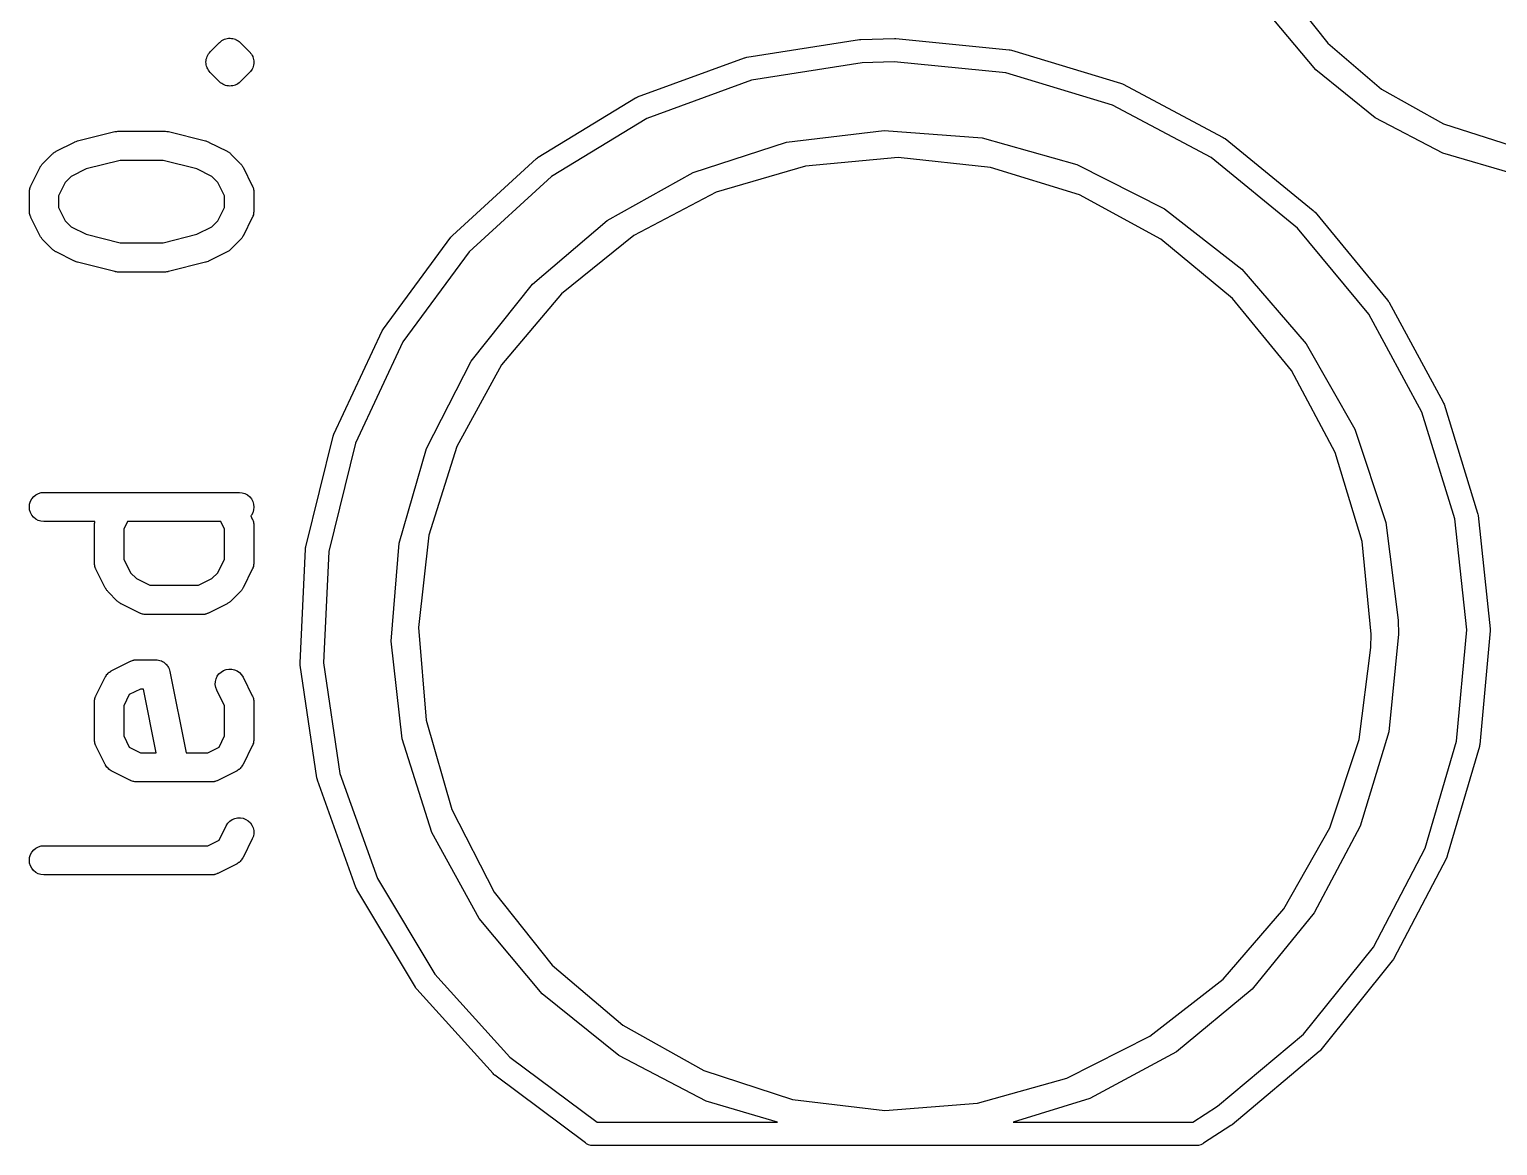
# Model space of a CAD drawing. Extents: x 83.3 to 120.1, y -110.8 to -65.4.
# Drawn here: x 96.91 to 104.43, y -86.44 to -80.72 of the extents above; entities that cross this region are included whole.
import ezdxf

# ---------------------------------------------------------------- set-up
doc = ezdxf.new("R2010")
doc.units = 0
doc.header["$MEASUREMENT"] = 0
doc.layers.add('BLACK', color=7, linetype='CONTINUOUS')

msp = doc.modelspace()

# ---------------------------------------------------------------- linework, layer by layer
at = {"layer": 'BLACK', "linetype": 'CONTINUOUS'}
for p, q in [((103.339, -80.5096), (103.564, -80.7941)), ((103.503, -80.9309), (103.252, -80.6319)), ((97.9061, -80.7772), (97.9124, -80.7739)), ((97.9124, -80.7739), (97.9127, -80.7738)), ((97.9127, -80.7738), (97.9129, -80.7737)), ((97.9129, -80.7737), (97.9197, -80.7717)), ((97.9197, -80.7717), (97.9265, -80.7697)), ((97.9265, -80.7697), (97.9267, -80.7697)), ((97.9267, -80.7697), (97.927, -80.7696)), ((97.927, -80.7696), (97.934, -80.769)), ((97.934, -80.769), (97.941, -80.7683)), ((97.941, -80.7683), (97.9413, -80.7684)), ((97.9413, -80.7684), (97.9415, -80.7683)), ((97.9415, -80.7683), (97.9484, -80.7691)), ((97.9484, -80.7691), (97.9556, -80.7698)), ((97.9556, -80.7698), (97.9558, -80.7699)), ((97.9558, -80.7699), (97.9561, -80.7699)), ((97.9561, -80.7699), (97.9627, -80.772)), ((97.9627, -80.772), (97.9696, -80.7741)), ((97.9696, -80.7741), (97.9698, -80.7742)), ((97.9698, -80.7742), (97.9701, -80.7743)), ((97.9701, -80.7743), (97.9762, -80.7776)), ((100.589, -80.8658), (101.165, -80.7757)), ((101.165, -80.7757), (101.166, -80.7755)), ((101.166, -80.7755), (101.169, -80.7754)), ((101.169, -80.7754), (101.173, -80.775)), ((101.173, -80.775), (101.345, -80.77)), ((101.345, -80.77), (101.346, -80.77)), ((101.346, -80.77), (101.349, -80.7703)), ((101.349, -80.7703), (101.351, -80.7703)), ((101.351, -80.7703), (101.932, -80.8271)), ((97.8275, -80.8554), (97.8308, -80.8492)), ((97.8308, -80.8492), (97.8309, -80.8491)), ((97.8309, -80.8491), (97.831, -80.849)), ((97.831, -80.8489), (97.8311, -80.8488)), ((97.831, -80.849), (97.831, -80.8489)), ((97.8311, -80.8488), (97.8356, -80.8434)), ((97.8356, -80.8434), (97.8401, -80.8379)), ((97.8401, -80.8379), (97.8877, -80.7903)), ((97.8877, -80.7903), (97.8881, -80.7899)), ((97.8881, -80.7899), (97.8885, -80.7896)), ((97.8881, -80.7899), (97.8881, -80.7899)), ((97.8881, -80.7899), (97.8881, -80.7899)), ((97.8885, -80.7896), (97.894, -80.7852)), ((97.894, -80.7852), (97.8995, -80.7807)), ((97.8995, -80.7807), (97.8997, -80.7806)), ((97.8997, -80.7806), (97.8999, -80.7804)), ((97.8999, -80.7804), (97.9061, -80.7772)), ((97.9762, -80.7776), (97.9825, -80.781)), ((97.9825, -80.781), (97.9827, -80.7812)), ((97.9827, -80.7812), (97.9829, -80.7813)), ((97.9829, -80.7813), (97.9883, -80.7858)), ((97.9883, -80.7858), (97.9938, -80.7903)), ((97.9938, -80.7903), (98.0414, -80.8379)), ((98.0414, -80.8379), (98.0418, -80.8383)), ((98.0418, -80.8383), (98.0418, -80.8383)), ((98.0418, -80.8383), (98.0418, -80.8383)), ((98.0418, -80.8383), (98.042, -80.8385)), ((98.042, -80.8385), (98.042, -80.8385)), ((98.042, -80.8385), (98.042, -80.8385)), ((98.042, -80.8385), (98.0421, -80.8387)), ((98.0421, -80.8387), (98.0466, -80.8442)), ((98.0466, -80.8442), (98.051, -80.8497)), ((98.051, -80.8497), (98.0511, -80.8498)), ((98.0511, -80.8498), (98.0511, -80.8499)), ((98.0511, -80.8499), (98.0512, -80.85)), ((98.0512, -80.85), (98.0513, -80.8501)), ((98.0513, -80.8501), (98.0545, -80.8564)), ((101.932, -80.8271), (101.933, -80.8272)), ((101.933, -80.8272), (101.938, -80.8284)), ((101.938, -80.8284), (101.944, -80.8294)), ((101.944, -80.8294), (102.502, -80.998)), ((103.564, -80.7941), (103.84, -81.0293)), ((97.8181, -80.8902), (97.8189, -80.8832)), ((97.8182, -80.8903), (97.8181, -80.8902)), ((97.8181, -80.8904), (97.8182, -80.8903)), ((97.8182, -80.8906), (97.8181, -80.8904)), ((97.8181, -80.8907), (97.8182, -80.8906)), ((97.8188, -80.8977), (97.8181, -80.8907)), ((97.8194, -80.9047), (97.8188, -80.8977)), ((97.8189, -80.8832), (97.8196, -80.8761)), ((97.8195, -80.9049), (97.8194, -80.9047)), ((97.8195, -80.905), (97.8195, -80.9049)), ((97.8195, -80.9051), (97.8195, -80.905)), ((97.8195, -80.9053), (97.8195, -80.9051)), ((97.8215, -80.912), (97.8195, -80.9053)), ((97.8196, -80.8761), (97.8197, -80.876)), ((97.8197, -80.8756), (97.8218, -80.8689)), ((97.8197, -80.8757), (97.8197, -80.8756)), ((97.8197, -80.8759), (97.8197, -80.8757)), ((97.8197, -80.876), (97.8197, -80.8759)), ((97.8235, -80.9188), (97.8215, -80.912)), ((97.8218, -80.8689), (97.8239, -80.8621)), ((97.8236, -80.9189), (97.8235, -80.9188)), ((97.8236, -80.919), (97.8236, -80.9189)), ((97.8237, -80.9192), (97.8236, -80.919)), ((97.8237, -80.9193), (97.8237, -80.9192)), ((97.827, -80.9256), (97.8237, -80.9193)), ((97.8239, -80.8621), (97.824, -80.862)), ((97.824, -80.8619), (97.8241, -80.8618)), ((97.824, -80.862), (97.824, -80.8619)), ((97.8241, -80.8616), (97.8275, -80.8554)), ((97.8241, -80.8618), (97.8241, -80.8616)), ((97.8302, -80.9318), (97.827, -80.9256)), ((98.0541, -80.9264), (98.0507, -80.9327)), ((98.0574, -80.9203), (98.0541, -80.9264)), ((98.0545, -80.8564), (98.0578, -80.8626)), ((98.0575, -80.9201), (98.0574, -80.9203)), ((98.0576, -80.9199), (98.0575, -80.92)), ((98.0575, -80.92), (98.0575, -80.9201)), ((98.0597, -80.913), (98.0576, -80.9198)), ((98.0576, -80.9198), (98.0576, -80.9199)), ((98.0578, -80.8626), (98.0579, -80.8627)), ((98.0579, -80.8627), (98.0579, -80.8629)), ((98.0579, -80.8629), (98.058, -80.863)), ((98.058, -80.863), (98.058, -80.8631)), ((98.058, -80.8631), (98.06, -80.8699)), ((98.0618, -80.9063), (98.0597, -80.9129)), ((98.0597, -80.9129), (98.0597, -80.913)), ((98.06, -80.8699), (98.062, -80.8766)), ((98.0619, -80.9059), (98.0618, -80.906)), ((98.0618, -80.906), (98.0618, -80.9062)), ((98.0618, -80.9062), (98.0618, -80.9063)), ((98.0626, -80.8986), (98.0619, -80.9058)), ((98.0619, -80.9058), (98.0619, -80.9059)), ((98.062, -80.8766), (98.062, -80.8768)), ((98.062, -80.8768), (98.0621, -80.8769)), ((98.0621, -80.8769), (98.0621, -80.877)), ((98.0621, -80.877), (98.0621, -80.8772)), ((98.0621, -80.8772), (98.0627, -80.8842)), ((98.0634, -80.8917), (98.0626, -80.8986)), ((98.0627, -80.8842), (98.0634, -80.8912)), ((98.0634, -80.8912), (98.0634, -80.8913)), ((98.0634, -80.8913), (98.0634, -80.8915)), ((98.0634, -80.8915), (98.0634, -80.8916)), ((98.0634, -80.8916), (98.0634, -80.8917)), ((100.029, -81.0692), (100.577, -80.8688)), ((100.577, -80.8688), (100.578, -80.8685)), ((100.578, -80.8685), (100.583, -80.8672)), ((100.583, -80.8672), (100.589, -80.8658)), ((101.18, -80.8948), (100.613, -80.9835)), ((101.344, -80.8901), (101.18, -80.8948)), ((101.915, -80.946), (101.344, -80.8901)), ((97.8303, -80.9319), (97.8302, -80.9318)), ((97.8304, -80.932), (97.8303, -80.9319)), ((97.8305, -80.9321), (97.8304, -80.932)), ((97.8305, -80.9322), (97.8305, -80.9321)), ((97.835, -80.9377), (97.8305, -80.9322)), ((97.8394, -80.9432), (97.835, -80.9377)), ((97.8395, -80.9434), (97.8394, -80.9432)), ((97.8396, -80.9434), (97.8395, -80.9434)), ((97.8397, -80.9436), (97.8396, -80.9434)), ((97.8396, -80.9434), (97.8396, -80.9434)), ((97.8398, -80.9436), (97.8397, -80.9436)), ((97.8397, -80.9436), (97.8397, -80.9436)), ((97.8401, -80.944), (97.8398, -80.9436)), ((97.8877, -80.9916), (97.8401, -80.944)), ((97.8932, -80.9961), (97.8877, -80.9916)), ((97.8986, -81.0006), (97.8932, -80.9961)), ((97.8988, -81.0007), (97.8986, -81.0006)), ((97.899, -81.0009), (97.8988, -81.0007)), ((97.9052, -81.0042), (97.899, -81.0009)), ((97.9816, -81.0015), (97.9753, -81.0047)), ((97.9818, -81.0013), (97.9816, -81.0015)), ((97.982, -81.0012), (97.9818, -81.0013)), ((97.9875, -80.9968), (97.982, -81.0012)), ((97.993, -80.9923), (97.9875, -80.9968)), ((97.9934, -80.992), (97.993, -80.9923)), ((97.9938, -80.9916), (97.9934, -80.992)), ((97.9934, -80.992), (97.9934, -80.992)), ((97.9934, -80.992), (97.9934, -80.992)), ((98.0414, -80.944), (97.9938, -80.9916)), ((98.0459, -80.9385), (98.0414, -80.944)), ((98.0504, -80.9331), (98.0459, -80.9385)), ((98.0505, -80.933), (98.0504, -80.9331)), ((98.0506, -80.9329), (98.0505, -80.933)), ((98.0507, -80.9327), (98.0506, -80.9328)), ((98.0506, -80.9328), (98.0506, -80.9329)), ((100.613, -80.9835), (100.076, -81.1799)), ((102.462, -81.1112), (101.915, -80.946)), ((102.502, -80.998), (102.503, -80.9982)), ((102.503, -80.9982), (102.508, -81.0004)), ((102.508, -81.0004), (102.513, -81.0024)), ((103.807, -81.1755), (103.503, -80.9309)), ((97.9115, -81.0076), (97.9052, -81.0042)), ((97.9117, -81.0077), (97.9115, -81.0076)), ((97.9119, -81.0078), (97.9117, -81.0077)), ((97.9186, -81.0099), (97.9119, -81.0078)), ((97.9254, -81.012), (97.9186, -81.0099)), ((97.9257, -81.012), (97.9254, -81.012)), ((97.9259, -81.0121), (97.9257, -81.012)), ((97.933, -81.0128), (97.9259, -81.0121)), ((97.94, -81.0136), (97.933, -81.0128)), ((97.9402, -81.0135), (97.94, -81.0136)), ((97.9405, -81.0136), (97.9402, -81.0135)), ((97.9475, -81.0129), (97.9405, -81.0136)), ((97.9546, -81.0123), (97.9475, -81.0129)), ((97.9548, -81.0122), (97.9546, -81.0123)), ((97.9551, -81.0122), (97.9548, -81.0122)), ((97.9617, -81.0102), (97.9551, -81.0122)), ((97.9686, -81.0082), (97.9617, -81.0102)), ((97.9688, -81.0081), (97.9686, -81.0082)), ((97.9691, -81.008), (97.9688, -81.0081)), ((97.9753, -81.0047), (97.9691, -81.008)), ((99.5199, -81.3774), (100.019, -81.0743)), ((100.019, -81.0739), (100.024, -81.0716)), ((100.019, -81.0743), (100.019, -81.0739)), ((100.024, -81.0716), (100.029, -81.0692)), ((102.513, -81.0024), (103.028, -81.2763)), ((103.84, -81.0293), (104.157, -81.2064)), ((102.967, -81.3795), (102.462, -81.1112)), ((100.076, -81.1799), (99.5873, -81.4769)), ((104.153, -81.3564), (103.807, -81.1755)), ((104.157, -81.2064), (104.503, -81.3186)), ((97.0501, -81.3477), (97.1453, -81.3001)), ((97.1453, -81.3001), (97.1463, -81.2996)), ((97.1463, -81.2996), (97.1466, -81.2995)), ((97.1466, -81.2995), (97.1469, -81.2993)), ((97.1469, -81.2993), (97.1535, -81.2969)), ((97.1535, -81.2969), (97.16, -81.2946)), ((97.16, -81.2946), (97.1603, -81.2945)), ((97.1603, -81.2945), (97.1607, -81.2944)), ((97.1607, -81.2944), (97.3511, -81.2468)), ((97.3511, -81.2468), (97.3522, -81.2465)), ((97.3522, -81.2465), (97.3535, -81.2463)), ((97.3535, -81.2463), (97.3548, -81.246)), ((97.3548, -81.246), (97.3607, -81.2454)), ((97.3607, -81.2454), (97.3667, -81.2446)), ((97.3667, -81.2446), (97.368, -81.2447)), ((97.368, -81.2447), (97.3693, -81.2445)), ((97.3693, -81.2445), (97.6074, -81.2445)), ((97.6074, -81.2445), (97.6085, -81.2445)), ((97.6085, -81.2445), (97.6098, -81.2447)), ((97.6098, -81.2447), (97.6111, -81.2446)), ((97.6111, -81.2446), (97.6171, -81.2455)), ((97.6171, -81.2455), (97.623, -81.2462)), ((97.623, -81.2462), (97.6243, -81.2466)), ((97.6243, -81.2466), (97.6256, -81.2468)), ((97.6256, -81.2468), (97.8161, -81.2944)), ((97.8161, -81.2944), (97.8171, -81.2946)), ((97.8171, -81.2946), (97.8174, -81.2948)), ((97.8174, -81.2948), (97.8178, -81.2948)), ((97.8178, -81.2948), (97.8243, -81.2973)), ((97.8243, -81.2973), (97.8308, -81.2998)), ((97.8308, -81.2998), (97.8311, -81.2999)), ((97.8311, -81.2999), (97.8314, -81.3001)), ((97.8314, -81.3001), (97.9267, -81.3477)), ((100.313, -81.4558), (100.792, -81.3002)), ((100.792, -81.3002), (101.292, -81.2406)), ((101.292, -81.2406), (101.794, -81.2792)), ((101.794, -81.2792), (102.279, -81.4146)), ((103.028, -81.2763), (103.029, -81.2767)), ((103.029, -81.2767), (103.034, -81.2798)), ((103.034, -81.2798), (103.038, -81.2828)), ((103.038, -81.2828), (103.49, -81.6516)), ((96.983, -81.4093), (97.0306, -81.3617)), ((97.0306, -81.3617), (97.0313, -81.361)), ((97.0313, -81.361), (97.0346, -81.3584)), ((97.0346, -81.3584), (97.0377, -81.3555)), ((97.0377, -81.3555), (97.0403, -81.3538)), ((97.0403, -81.3538), (97.0428, -81.3519)), ((97.0428, -81.3519), (97.0465, -81.3499)), ((97.0465, -81.3499), (97.0501, -81.3477)), ((97.9267, -81.3477), (97.9276, -81.3482)), ((97.9276, -81.3482), (97.9312, -81.3504)), ((97.9312, -81.3504), (97.9349, -81.3524)), ((97.9349, -81.3524), (97.9373, -81.3544)), ((97.9373, -81.3544), (97.9399, -81.3561)), ((97.9399, -81.3561), (97.9429, -81.3591)), ((97.9429, -81.3591), (97.9462, -81.3617)), ((97.9462, -81.3617), (97.9938, -81.4093)), ((99.5156, -81.3806), (99.5199, -81.3774)), ((104.527, -81.4666), (104.153, -81.3564)), ((96.9213, -81.5241), (96.9689, -81.4288)), ((96.9689, -81.4288), (96.9694, -81.4279)), ((96.9694, -81.4279), (96.9717, -81.4244)), ((96.9717, -81.4244), (96.9737, -81.4207)), ((96.9737, -81.4207), (96.9757, -81.4182)), ((96.9757, -81.4182), (96.9774, -81.4156)), ((96.9774, -81.4156), (96.9803, -81.4126)), ((96.9803, -81.4126), (96.983, -81.4093)), ((97.205, -81.4379), (97.128, -81.4764)), ((97.3786, -81.3945), (97.205, -81.4379)), ((97.5982, -81.3945), (97.3786, -81.3945)), ((97.7717, -81.4379), (97.5982, -81.3945)), ((97.8487, -81.4764), (97.7717, -81.4379)), ((97.9938, -81.4093), (97.9945, -81.4101)), ((97.9945, -81.4101), (97.9972, -81.4134)), ((97.9972, -81.4134), (98.0001, -81.4164)), ((98.0001, -81.4164), (98.0017, -81.4191)), ((98.0017, -81.4191), (98.0037, -81.4215)), ((98.0037, -81.4215), (98.0056, -81.4253)), ((98.0056, -81.4253), (98.0078, -81.4288)), ((98.0078, -81.4288), (98.0555, -81.5241)), ((99.0803, -81.7786), (99.5106, -81.3844)), ((99.5106, -81.3844), (99.5112, -81.3839)), ((99.5112, -81.3839), (99.5156, -81.3806)), ((100.889, -81.4232), (100.432, -81.5577)), ((101.363, -81.3801), (100.889, -81.4232)), ((101.837, -81.4298), (101.363, -81.3801)), ((102.292, -81.5707), (101.837, -81.4298)), ((102.279, -81.4146), (102.728, -81.6416)), ((103.41, -81.7408), (102.967, -81.3795)), ((96.9179, -81.5329), (96.9194, -81.5281)), ((96.9194, -81.5281), (96.9205, -81.5261)), ((96.9205, -81.5261), (96.9213, -81.5241)), ((97.0976, -81.5068), (97.0634, -81.5753)), ((97.128, -81.4764), (97.0976, -81.5068)), ((97.8791, -81.5068), (97.8487, -81.4764)), ((97.9134, -81.5753), (97.8791, -81.5068)), ((98.0555, -81.5241), (98.0559, -81.525)), ((98.0559, -81.525), (98.0567, -81.5271)), ((98.0567, -81.5271), (98.0577, -81.529)), ((99.5873, -81.4769), (99.1657, -81.8631)), ((99.8736, -81.7014), (100.313, -81.4558)), ((96.9134, -81.5566), (96.9136, -81.5544)), ((96.9134, -81.5576), (96.9134, -81.5566)), ((96.9134, -81.6529), (96.9134, -81.5576)), ((96.9136, -81.5522), (96.9144, -81.5471)), ((96.9136, -81.5544), (96.9136, -81.5522)), ((96.9144, -81.5471), (96.915, -81.542)), ((96.915, -81.542), (96.9157, -81.5399)), ((96.9157, -81.5399), (96.9161, -81.5377)), ((96.9161, -81.5377), (96.9179, -81.5329)), ((97.0634, -81.5753), (97.0634, -81.6352)), ((97.9134, -81.6352), (97.9134, -81.5753)), ((98.0577, -81.529), (98.0592, -81.534)), ((98.0592, -81.534), (98.061, -81.5388)), ((98.061, -81.5388), (98.0613, -81.5409)), ((98.0613, -81.5409), (98.062, -81.5431)), ((98.062, -81.5431), (98.0625, -81.5482)), ((98.0625, -81.5482), (98.0633, -81.5532)), ((98.0633, -81.5532), (98.0632, -81.5554)), ((98.0632, -81.5554), (98.0634, -81.5576)), ((98.0634, -81.5576), (98.0634, -81.6529)), ((100.432, -81.5577), (100.01, -81.7783)), ((102.71, -81.7971), (102.292, -81.5707)), ((96.9136, -81.6551), (96.9134, -81.6529)), ((96.9135, -81.6573), (96.9136, -81.6551)), ((96.9143, -81.6623), (96.9135, -81.6573)), ((96.9148, -81.6674), (96.9143, -81.6623)), ((96.9154, -81.6695), (96.9148, -81.6674)), ((96.9158, -81.6717), (96.9154, -81.6695)), ((96.9176, -81.6765), (96.9158, -81.6717)), ((96.919, -81.6814), (96.9176, -81.6765)), ((97.0634, -81.6352), (97.0976, -81.7037)), ((97.8791, -81.7037), (97.9134, -81.6352)), ((98.0589, -81.6775), (98.0573, -81.6824)), ((98.0607, -81.6727), (98.0589, -81.6775)), ((98.0611, -81.6705), (98.0607, -81.6727)), ((98.0617, -81.6684), (98.0611, -81.6705)), ((98.0623, -81.6634), (98.0617, -81.6684)), ((98.0632, -81.6583), (98.0623, -81.6634)), ((98.0634, -81.6539), (98.0631, -81.6561)), ((98.0631, -81.6561), (98.0632, -81.6583)), ((98.0634, -81.6529), (98.0634, -81.6539)), ((102.728, -81.6416), (103.125, -81.9516)), ((103.49, -81.6516), (103.491, -81.6521)), ((103.491, -81.6521), (103.495, -81.656)), ((103.495, -81.656), (103.499, -81.6598)), ((103.499, -81.6598), (103.871, -82.1094)), ((96.9201, -81.6834), (96.919, -81.6814)), ((96.9208, -81.6855), (96.9201, -81.6834)), ((96.9213, -81.6864), (96.9208, -81.6855)), ((96.9689, -81.7816), (96.9213, -81.6864)), ((97.0976, -81.7037), (97.128, -81.7341)), ((97.128, -81.7341), (97.205, -81.7726)), ((97.7717, -81.7726), (97.8487, -81.7341)), ((97.8487, -81.7341), (97.8791, -81.7037)), ((98.0555, -81.6864), (98.0078, -81.7816)), ((98.0563, -81.6843), (98.0555, -81.6864)), ((98.0573, -81.6824), (98.0563, -81.6843)), ((99.4901, -82.0278), (99.8736, -81.7014)), ((103.775, -82.1814), (103.41, -81.7408)), ((96.9712, -81.7852), (96.9689, -81.7816)), ((96.9731, -81.7889), (96.9712, -81.7852)), ((96.975, -81.7914), (96.9731, -81.7889)), ((96.9767, -81.794), (96.975, -81.7914)), ((96.9796, -81.7971), (96.9767, -81.794)), ((96.9822, -81.8004), (96.9796, -81.7971)), ((96.983, -81.8011), (96.9822, -81.8004)), ((97.0306, -81.8487), (96.983, -81.8011)), ((97.205, -81.7726), (97.3786, -81.816)), ((97.3786, -81.816), (97.5982, -81.816)), ((97.5982, -81.816), (97.7717, -81.7726)), ((97.9938, -81.8011), (97.9462, -81.8487)), ((97.9965, -81.7979), (97.9938, -81.8011)), ((97.9994, -81.7948), (97.9965, -81.7979)), ((98.0011, -81.7922), (97.9994, -81.7948)), ((98.0031, -81.7898), (98.0011, -81.7922)), ((98.0051, -81.7861), (98.0031, -81.7898)), ((98.0074, -81.7826), (98.0051, -81.7861)), ((98.0078, -81.7816), (98.0074, -81.7826)), ((98.7269, -82.2576), (99.0725, -81.7873)), ((99.0725, -81.7873), (99.073, -81.7866)), ((99.073, -81.7866), (99.0767, -81.7826)), ((99.0767, -81.7826), (99.0803, -81.7786)), ((100.01, -81.7783), (99.6388, -82.0767)), ((103.077, -82.1007), (102.71, -81.7971)), ((97.0338, -81.8514), (97.0306, -81.8487)), ((97.0369, -81.8544), (97.0338, -81.8514)), ((97.0395, -81.8561), (97.0369, -81.8544)), ((97.0419, -81.858), (97.0395, -81.8561)), ((97.0456, -81.86), (97.0419, -81.858)), ((97.0491, -81.8623), (97.0456, -81.86)), ((97.0501, -81.8628), (97.0491, -81.8623)), ((97.1453, -81.9104), (97.0501, -81.8628)), ((97.9267, -81.8628), (97.8314, -81.9104)), ((97.9303, -81.8606), (97.9267, -81.8628)), ((97.934, -81.8586), (97.9303, -81.8606)), ((97.9364, -81.8567), (97.934, -81.8586)), ((97.9391, -81.855), (97.9364, -81.8567)), ((97.9421, -81.8521), (97.9391, -81.855)), ((97.9454, -81.8495), (97.9421, -81.8521)), ((97.9462, -81.8487), (97.9454, -81.8495)), ((99.1657, -81.8631), (98.8271, -82.3239)), ((97.1456, -81.9105), (97.1453, -81.9104)), ((97.1459, -81.9107), (97.1456, -81.9105)), ((97.1524, -81.9131), (97.1459, -81.9107)), ((97.159, -81.9157), (97.1524, -81.9131)), ((97.1593, -81.9157), (97.159, -81.9157)), ((97.1597, -81.9158), (97.1593, -81.9157)), ((97.1607, -81.9161), (97.1597, -81.9158)), ((97.3511, -81.9637), (97.1607, -81.9161)), ((97.3525, -81.9639), (97.3511, -81.9637)), ((97.3537, -81.9643), (97.3525, -81.9639)), ((97.3597, -81.965), (97.3537, -81.9643)), ((97.3656, -81.9659), (97.3597, -81.965)), ((97.367, -81.9658), (97.3656, -81.9659)), ((97.3683, -81.9659), (97.367, -81.9658)), ((97.3693, -81.966), (97.3683, -81.9659)), ((97.6074, -81.966), (97.3693, -81.966)), ((97.6088, -81.9658), (97.6074, -81.966)), ((97.6101, -81.9659), (97.6088, -81.9658)), ((97.616, -81.9651), (97.6101, -81.9659)), ((97.622, -81.9645), (97.616, -81.9651)), ((97.6233, -81.9641), (97.622, -81.9645)), ((97.6246, -81.964), (97.6233, -81.9641)), ((97.6256, -81.9637), (97.6246, -81.964)), ((97.8161, -81.9161), (97.6256, -81.9637)), ((97.8164, -81.916), (97.8161, -81.9161)), ((97.8168, -81.9159), (97.8164, -81.916)), ((97.8233, -81.9135), (97.8168, -81.9159)), ((97.8299, -81.9112), (97.8233, -81.9135)), ((97.8302, -81.911), (97.8299, -81.9112)), ((97.8305, -81.9109), (97.8302, -81.911)), ((97.8314, -81.9104), (97.8305, -81.9109)), ((103.125, -81.9516), (103.454, -82.3328)), ((99.1773, -82.4224), (99.4901, -82.0278)), ((99.6388, -82.0767), (99.3327, -82.4415)), ((103.378, -82.4697), (103.077, -82.1007)), ((103.871, -82.1094), (103.871, -82.11)), ((103.871, -82.11), (103.874, -82.1146)), ((103.874, -82.1146), (103.877, -82.1191)), ((103.877, -82.1191), (104.155, -82.6324)), ((104.047, -82.6843), (103.775, -82.1814)), ((98.4733, -82.796), (98.7209, -82.2676)), ((98.7209, -82.2676), (98.7213, -82.2669)), ((98.7213, -82.2669), (98.7242, -82.2622)), ((98.7242, -82.2622), (98.7269, -82.2576)), ((98.8271, -82.3239), (98.5845, -82.8416)), ((103.454, -82.3328), (103.703, -82.7706)), ((98.9472, -82.8702), (99.1773, -82.4224)), ((99.3327, -82.4415), (99.1033, -82.8588)), ((103.602, -82.8902), (103.378, -82.4697)), ((104.155, -82.6324), (104.155, -82.6331)), ((104.155, -82.6331), (104.157, -82.6382)), ((104.157, -82.6382), (104.16, -82.6432)), ((104.16, -82.6432), (104.332, -83.2006)), ((104.216, -83.2305), (104.047, -82.6843)), ((98.3291, -83.3735), (98.4694, -82.8071)), ((98.4694, -82.8071), (98.4696, -82.8062)), ((98.4696, -82.8062), (98.4715, -82.8011)), ((98.4715, -82.8011), (98.4733, -82.796)), ((103.703, -82.7706), (103.862, -83.2484)), ((98.5845, -82.8416), (98.447, -83.3966)), ((98.8084, -83.3543), (98.9472, -82.8702)), ((99.1033, -82.8588), (98.9593, -83.3127)), ((103.74, -83.3461), (103.602, -82.8902)), ((96.9355, -83.116), (96.9469, -83.1068)), ((96.9469, -83.1068), (96.9598, -83.0999)), ((96.9598, -83.0999), (96.9738, -83.0957)), ((96.9738, -83.0957), (96.9884, -83.0942)), ((96.9884, -83.0942), (97.9884, -83.0942)), ((97.9884, -83.0942), (97.9894, -83.0942)), ((97.9894, -83.0942), (98.004, -83.0959)), ((98.004, -83.0959), (98.0179, -83.1003)), ((98.0179, -83.1003), (98.0308, -83.1074)), ((98.0308, -83.1074), (98.042, -83.1168)), ((96.9134, -83.1687), (96.9149, -83.1542)), ((96.9147, -83.1833), (96.9134, -83.1687)), ((96.9188, -83.1973), (96.9147, -83.1833)), ((96.9149, -83.1542), (96.9192, -83.1402)), ((96.9192, -83.1402), (96.9262, -83.1273)), ((96.9262, -83.1273), (96.9355, -83.116)), ((98.042, -83.1168), (98.0511, -83.1282)), ((98.0511, -83.1282), (98.0579, -83.1411)), ((98.0579, -83.1411), (98.0621, -83.1552)), ((98.0634, -83.1698), (98.0618, -83.1843)), ((98.0621, -83.1552), (98.0634, -83.1698)), ((96.9256, -83.2103), (96.9188, -83.1973)), ((96.9348, -83.2217), (96.9256, -83.2103)), ((96.946, -83.2311), (96.9348, -83.2217)), ((96.9588, -83.2382), (96.946, -83.2311)), ((96.9728, -83.2426), (96.9588, -83.2382)), ((96.9873, -83.2442), (96.9728, -83.2426)), ((96.9884, -83.2442), (96.9873, -83.2442)), ((97.2495, -83.2442), (96.9884, -83.2442)), ((97.2469, -83.259), (97.2478, -83.254)), ((97.2478, -83.254), (97.2484, -83.2489)), ((97.2484, -83.2489), (97.249, -83.2468)), ((97.249, -83.2468), (97.2494, -83.2446)), ((97.2494, -83.2446), (97.2495, -83.2442)), ((97.4157, -83.2442), (97.3967, -83.2822)), ((97.8944, -83.2442), (97.4157, -83.2442)), ((97.9134, -83.2822), (97.8944, -83.2442)), ((98.0506, -83.2112), (98.0475, -83.2149)), ((98.0475, -83.2149), (98.0555, -83.2309)), ((98.0575, -83.1983), (98.0506, -83.2112)), ((98.0555, -83.2309), (98.0559, -83.2319)), ((98.0559, -83.2319), (98.0567, -83.2339)), ((98.0567, -83.2339), (98.0577, -83.2359)), ((98.0618, -83.1843), (98.0575, -83.1983)), ((98.0577, -83.2359), (98.0592, -83.2408)), ((98.0592, -83.2408), (98.061, -83.2456)), ((98.061, -83.2456), (98.0613, -83.2478)), ((98.0613, -83.2478), (98.062, -83.2499)), ((98.062, -83.2499), (98.0625, -83.255)), ((98.0625, -83.255), (98.0633, -83.2601)), ((103.862, -83.2484), (103.925, -83.748)), ((104.276, -83.7991), (104.216, -83.2305)), ((104.332, -83.2006), (104.332, -83.2014)), ((104.332, -83.2014), (104.333, -83.2067)), ((104.333, -83.2067), (104.335, -83.212)), ((104.335, -83.212), (104.396, -83.7924)), ((97.2467, -83.2634), (97.247, -83.2612)), ((97.2467, -83.2645), (97.2467, -83.2634)), ((97.2467, -83.455), (97.2467, -83.2645)), ((97.247, -83.2612), (97.2469, -83.259)), ((97.3967, -83.2822), (97.3967, -83.4372)), ((97.9134, -83.4372), (97.9134, -83.2822)), ((98.0633, -83.2601), (98.0632, -83.2623)), ((98.0632, -83.2623), (98.0634, -83.2645)), ((98.0634, -83.2645), (98.0634, -83.455)), ((98.9593, -83.3127), (98.9062, -83.7859)), ((98.2999, -83.968), (98.3275, -83.3851)), ((98.3275, -83.3842), (98.3284, -83.3789)), ((98.3275, -83.3851), (98.3275, -83.3842)), ((98.3284, -83.3789), (98.3291, -83.3735)), ((98.447, -83.3966), (98.42, -83.9678)), ((98.7663, -83.856), (98.8084, -83.3543)), ((103.786, -83.82), (103.74, -83.3461)), ((97.2469, -83.4571), (97.2467, -83.455)), ((97.2468, -83.4594), (97.2469, -83.4571)), ((97.2476, -83.4644), (97.2468, -83.4594)), ((97.2481, -83.4695), (97.2476, -83.4644)), ((97.2488, -83.4716), (97.2481, -83.4695)), ((97.2491, -83.4738), (97.2488, -83.4716)), ((97.2509, -83.4786), (97.2491, -83.4738)), ((97.2524, -83.4835), (97.2509, -83.4786)), ((97.2534, -83.4855), (97.2524, -83.4835)), ((97.3967, -83.4372), (97.431, -83.5058)), ((97.8791, -83.5058), (97.9134, -83.4372)), ((98.0589, -83.4796), (98.0573, -83.4845)), ((98.0607, -83.4748), (98.0589, -83.4796)), ((98.0611, -83.4726), (98.0607, -83.4748)), ((98.0617, -83.4705), (98.0611, -83.4726)), ((98.0623, -83.4655), (98.0617, -83.4705)), ((98.0632, -83.4604), (98.0623, -83.4655)), ((98.0634, -83.456), (98.0631, -83.4582)), ((98.0631, -83.4582), (98.0632, -83.4604)), ((98.0634, -83.455), (98.0634, -83.456)), ((97.2542, -83.4876), (97.2534, -83.4855)), ((97.2546, -83.4885), (97.2542, -83.4876)), ((97.3023, -83.5837), (97.2546, -83.4885)), ((97.431, -83.5058), (97.4614, -83.5362)), ((97.4614, -83.5362), (97.5299, -83.5704)), ((97.7802, -83.5704), (97.8487, -83.5362)), ((97.8487, -83.5362), (97.8791, -83.5058)), ((98.0555, -83.4885), (98.0078, -83.5837)), ((98.0563, -83.4864), (98.0555, -83.4885)), ((98.0573, -83.4845), (98.0563, -83.4864)), ((97.3045, -83.5873), (97.3023, -83.5837)), ((97.3064, -83.591), (97.3045, -83.5873)), ((97.3084, -83.5935), (97.3064, -83.591)), ((97.31, -83.5961), (97.3084, -83.5935)), ((97.3129, -83.5992), (97.31, -83.5961)), ((97.3156, -83.6025), (97.3129, -83.5992)), ((97.3163, -83.6032), (97.3156, -83.6025)), ((97.3639, -83.6508), (97.3163, -83.6032)), ((97.5299, -83.5704), (97.7802, -83.5704)), ((97.9938, -83.6032), (97.9462, -83.6508)), ((97.9965, -83.6), (97.9938, -83.6032)), ((97.9994, -83.5969), (97.9965, -83.6)), ((98.0011, -83.5943), (97.9994, -83.5969)), ((98.0031, -83.5919), (98.0011, -83.5943)), ((98.0051, -83.5882), (98.0031, -83.5919)), ((98.0074, -83.5847), (98.0051, -83.5882)), ((98.0078, -83.5837), (98.0074, -83.5847)), ((97.3672, -83.6535), (97.3639, -83.6508)), ((97.3702, -83.6565), (97.3672, -83.6535)), ((97.3728, -83.6582), (97.3702, -83.6565)), ((97.3752, -83.6601), (97.3728, -83.6582)), ((97.3789, -83.6621), (97.3752, -83.6601)), ((97.3825, -83.6644), (97.3789, -83.6621)), ((97.3834, -83.6649), (97.3825, -83.6644)), ((97.4786, -83.7125), (97.3834, -83.6649)), ((97.9267, -83.6649), (97.8314, -83.7125)), ((97.9303, -83.6626), (97.9267, -83.6649)), ((97.934, -83.6607), (97.9303, -83.6626)), ((97.9364, -83.6588), (97.934, -83.6607)), ((97.9391, -83.6571), (97.9364, -83.6588)), ((97.9421, -83.6542), (97.9391, -83.6571)), ((97.9454, -83.6516), (97.9421, -83.6542)), ((97.9462, -83.6508), (97.9454, -83.6516)), ((97.4807, -83.7133), (97.4786, -83.7125)), ((97.4826, -83.7144), (97.4807, -83.7133)), ((97.4875, -83.7159), (97.4826, -83.7144)), ((97.4923, -83.7177), (97.4875, -83.7159)), ((97.4945, -83.7181), (97.4923, -83.7177)), ((97.4966, -83.7188), (97.4945, -83.7181)), ((97.5017, -83.7194), (97.4966, -83.7188)), ((97.5067, -83.7202), (97.5017, -83.7194)), ((97.5089, -83.7202), (97.5067, -83.7202)), ((97.5111, -83.7204), (97.5089, -83.7202)), ((97.5122, -83.7204), (97.5111, -83.7204)), ((97.7979, -83.7204), (97.5122, -83.7204)), ((97.8001, -83.7202), (97.7979, -83.7204)), ((97.8023, -83.7203), (97.8001, -83.7202)), ((97.8074, -83.7195), (97.8023, -83.7203)), ((97.8125, -83.719), (97.8074, -83.7195)), ((97.8146, -83.7184), (97.8125, -83.719)), ((97.8168, -83.718), (97.8146, -83.7184)), ((97.8216, -83.7163), (97.8168, -83.718)), ((97.8265, -83.7148), (97.8216, -83.7163)), ((97.8284, -83.7137), (97.8265, -83.7148)), ((97.8305, -83.713), (97.8284, -83.7137)), ((97.8314, -83.7125), (97.8305, -83.713)), ((103.925, -83.748), (103.926, -83.82)), ((98.8224, -84.3564), (98.7663, -83.856)), ((98.9062, -83.7859), (98.9461, -84.2605)), ((103.785, -83.8881), (103.786, -83.82)), ((103.926, -83.82), (103.877, -84.3211)), ((104.224, -84.3685), (104.276, -83.7991)), ((104.396, -83.8041), (104.343, -84.3852)), ((104.396, -83.7924), (104.396, -83.7932)), ((104.396, -83.7932), (104.396, -83.7986)), ((104.396, -83.7986), (104.396, -83.8041)), ((103.725, -84.3606), (103.785, -83.8881)), ((97.3282, -84.0117), (97.3329, -84.0084)), ((97.3329, -84.0084), (97.3344, -84.0078)), ((97.3344, -84.0078), (97.3358, -84.0069)), ((97.3358, -84.0069), (97.431, -83.9593)), ((97.431, -83.9593), (97.432, -83.9588)), ((97.432, -83.9588), (97.434, -83.9581)), ((97.434, -83.9581), (97.436, -83.957)), ((97.436, -83.957), (97.4409, -83.9556)), ((97.4409, -83.9556), (97.4457, -83.9538)), ((97.4457, -83.9538), (97.4479, -83.9534)), ((97.4479, -83.9534), (97.45, -83.9528)), ((97.45, -83.9528), (97.4551, -83.9523)), ((97.4551, -83.9523), (97.4602, -83.9515)), ((97.4602, -83.9515), (97.4624, -83.9516)), ((97.4624, -83.9516), (97.4646, -83.9514)), ((97.4646, -83.9514), (97.5598, -83.9514)), ((97.5598, -83.9514), (97.5602, -83.9514)), ((97.5602, -83.9514), (97.5602, -83.9514)), ((97.5602, -83.9514), (97.5602, -83.9514)), ((97.5602, -83.9514), (97.5609, -83.9514)), ((97.5609, -83.9514), (97.5678, -83.9522)), ((97.5678, -83.9522), (97.5747, -83.9529)), ((97.5747, -83.9529), (97.5751, -83.953)), ((97.5751, -83.953), (97.5754, -83.953)), ((97.5754, -83.953), (97.5821, -83.9551)), ((97.5821, -83.9551), (97.5887, -83.9572)), ((97.5887, -83.9572), (97.589, -83.9573)), ((97.589, -83.9573), (97.5894, -83.9574)), ((97.5894, -83.9574), (97.5955, -83.9608)), ((97.5955, -83.9608), (97.6016, -83.9641)), ((97.6016, -83.9641), (97.6019, -83.9643)), ((97.6019, -83.9643), (97.6022, -83.9645)), ((97.6022, -83.9645), (97.6076, -83.969)), ((97.6076, -83.969), (97.6129, -83.9734)), ((97.6129, -83.9734), (97.6131, -83.9737)), ((97.6131, -83.9737), (97.6134, -83.9739)), ((97.6134, -83.9739), (97.6178, -83.9794)), ((97.6178, -83.9794), (97.6222, -83.9848)), ((97.6222, -83.9848), (97.6224, -83.9851)), ((97.6224, -83.9851), (97.6226, -83.9853)), ((97.6226, -83.9853), (97.6258, -83.9915)), ((97.6258, -83.9915), (97.6291, -83.9977)), ((97.6291, -83.9977), (97.6292, -83.998)), ((97.6292, -83.998), (97.6293, -83.9983)), ((97.6293, -83.9983), (97.6313, -84.005)), ((97.6313, -84.005), (97.6334, -84.0117)), ((97.8952, -84.0144), (97.9077, -84.0067)), ((97.9077, -84.0067), (97.9214, -84.0015)), ((97.9214, -84.0015), (97.9358, -83.9992)), ((97.9358, -83.9992), (97.9505, -83.9996)), ((97.9505, -83.9996), (97.9647, -84.0029)), ((97.9647, -84.0029), (97.9781, -84.0089)), ((97.9781, -84.0089), (97.99, -84.0174)), ((98.3001, -83.9734), (98.2999, -83.968)), ((98.3003, -83.9788), (98.3001, -83.9734)), ((98.3005, -83.9797), (98.3003, -83.9788)), ((98.3866, -84.5568), (98.3005, -83.9797)), ((98.42, -83.9678), (98.5044, -84.5333)), ((97.2546, -84.1357), (97.3023, -84.0405)), ((97.3023, -84.0405), (97.3027, -84.0395)), ((97.3027, -84.0395), (97.3036, -84.0382)), ((97.3036, -84.0382), (97.3043, -84.0367)), ((97.3043, -84.0367), (97.3076, -84.032)), ((97.3076, -84.032), (97.3107, -84.0272)), ((97.3107, -84.0272), (97.3118, -84.0261)), ((97.3118, -84.0261), (97.3128, -84.0248)), ((97.3128, -84.0248), (97.3169, -84.0208)), ((97.3169, -84.0208), (97.3209, -84.0167)), ((97.3209, -84.0167), (97.3222, -84.0158)), ((97.3222, -84.0158), (97.3234, -84.0147)), ((97.3234, -84.0147), (97.3282, -84.0117)), ((97.6334, -84.0117), (97.7165, -84.4276)), ((97.8659, -84.0784), (97.8665, -84.0638)), ((97.8682, -84.0929), (97.8659, -84.0784)), ((97.8665, -84.0638), (97.8699, -84.0495)), ((97.8699, -84.0495), (97.876, -84.0362)), ((97.876, -84.0362), (97.8845, -84.0244)), ((97.8845, -84.0244), (97.8952, -84.0144)), ((97.99, -84.0174), (98.0001, -84.0281)), ((98.0001, -84.0281), (98.0078, -84.0405)), ((98.0078, -84.0405), (98.0555, -84.1357)), ((97.2469, -84.1638), (97.2478, -84.1587)), ((97.2478, -84.1587), (97.2484, -84.1536)), ((97.2484, -84.1536), (97.249, -84.1515)), ((97.249, -84.1515), (97.2494, -84.1494)), ((97.2494, -84.1494), (97.2512, -84.1446)), ((97.2512, -84.1446), (97.2528, -84.1397)), ((97.2528, -84.1397), (97.2538, -84.1378)), ((97.2538, -84.1378), (97.2546, -84.1357)), ((97.4252, -84.1299), (97.3967, -84.1869)), ((97.4823, -84.1014), (97.4252, -84.1299)), ((97.4983, -84.1014), (97.4823, -84.1014)), ((97.5636, -84.4276), (97.4983, -84.1014)), ((97.8732, -84.1066), (97.8682, -84.0929)), ((97.8737, -84.1075), (97.8732, -84.1066)), ((97.9134, -84.1869), (97.8737, -84.1075)), ((98.0555, -84.1357), (98.0559, -84.1366)), ((98.0559, -84.1366), (98.0567, -84.1387)), ((98.0567, -84.1387), (98.0577, -84.1407)), ((98.0577, -84.1407), (98.0592, -84.1456)), ((98.0592, -84.1456), (98.061, -84.1504)), ((98.061, -84.1504), (98.0613, -84.1526)), ((98.0613, -84.1526), (98.062, -84.1547)), ((98.062, -84.1547), (98.0625, -84.1598)), ((98.0625, -84.1598), (98.0633, -84.1648)), ((97.2467, -84.1682), (97.247, -84.166)), ((97.2467, -84.1692), (97.2467, -84.1682)), ((97.2467, -84.3597), (97.2467, -84.1692)), ((97.247, -84.166), (97.2469, -84.1638)), ((97.3967, -84.1869), (97.3967, -84.342)), ((97.9134, -84.342), (97.9134, -84.1869)), ((98.0633, -84.1648), (98.0632, -84.167)), ((98.0632, -84.167), (98.0634, -84.1692)), ((98.0634, -84.1692), (98.0634, -84.3597)), ((98.9461, -84.2605), (99.0773, -84.7182)), ((97.2469, -84.3619), (97.2467, -84.3597)), ((97.2468, -84.3641), (97.2469, -84.3619)), ((97.2476, -84.3692), (97.2468, -84.3641)), ((97.2481, -84.3743), (97.2476, -84.3692)), ((97.2488, -84.3764), (97.2481, -84.3743)), ((97.2491, -84.3786), (97.2488, -84.3764)), ((97.2509, -84.3834), (97.2491, -84.3786)), ((97.2524, -84.3883), (97.2509, -84.3834)), ((97.3967, -84.342), (97.4252, -84.3991)), ((97.8849, -84.3991), (97.9134, -84.342)), ((98.0589, -84.3844), (98.0573, -84.3893)), ((98.0607, -84.3796), (98.0589, -84.3844)), ((98.0611, -84.3774), (98.0607, -84.3796)), ((98.0617, -84.3753), (98.0611, -84.3774)), ((98.0623, -84.3702), (98.0617, -84.3753)), ((98.0632, -84.3652), (98.0623, -84.3702)), ((98.0634, -84.3608), (98.0631, -84.363)), ((98.0631, -84.363), (98.0632, -84.3652)), ((98.0634, -84.3597), (98.0634, -84.3608)), ((98.9746, -84.8364), (98.8224, -84.3564)), ((103.575, -84.8124), (103.725, -84.3606)), ((103.877, -84.3211), (103.731, -84.8032)), ((104.063, -84.9171), (104.224, -84.3685)), ((104.343, -84.3861), (104.342, -84.3914)), ((104.343, -84.3852), (104.343, -84.3861)), ((97.2534, -84.3902), (97.2524, -84.3883)), ((97.2542, -84.3923), (97.2534, -84.3902)), ((97.2546, -84.3933), (97.2542, -84.3923)), ((97.3023, -84.4885), (97.2546, -84.3933)), ((97.4252, -84.3991), (97.4823, -84.4276)), ((97.4823, -84.4276), (97.5636, -84.4276)), ((97.7165, -84.4276), (97.8278, -84.4276)), ((97.8278, -84.4276), (97.8849, -84.3991)), ((98.0555, -84.3933), (98.0078, -84.4885)), ((98.0563, -84.3912), (98.0555, -84.3933)), ((98.0573, -84.3893), (98.0563, -84.3912)), ((104.341, -84.3967), (104.176, -84.9566)), ((104.342, -84.3914), (104.341, -84.3967)), ((97.3031, -84.4899), (97.3023, -84.4885)), ((97.3038, -84.4914), (97.3031, -84.4899)), ((97.307, -84.4961), (97.3038, -84.4914)), ((97.31, -84.5009), (97.307, -84.4961)), ((97.3112, -84.5021), (97.31, -84.5009)), ((97.3121, -84.5034), (97.3112, -84.5021)), ((97.3162, -84.5074), (97.3121, -84.5034)), ((97.3201, -84.5115), (97.3162, -84.5074)), ((97.3214, -84.5125), (97.3201, -84.5115)), ((97.3226, -84.5136), (97.3214, -84.5125)), ((97.3274, -84.5167), (97.3226, -84.5136)), ((97.332, -84.52), (97.3274, -84.5167)), ((97.3335, -84.5207), (97.332, -84.52)), ((97.3349, -84.5216), (97.3335, -84.5207)), ((97.3358, -84.522), (97.3349, -84.5216)), ((97.431, -84.5697), (97.3358, -84.522)), ((97.9743, -84.522), (97.8791, -84.5697)), ((97.9757, -84.5212), (97.9743, -84.522)), ((97.9772, -84.5205), (97.9757, -84.5212)), ((97.9819, -84.5173), (97.9772, -84.5205)), ((97.9867, -84.5142), (97.9819, -84.5173)), ((97.9879, -84.5131), (97.9867, -84.5142)), ((97.9892, -84.5122), (97.9879, -84.5131)), ((97.9932, -84.5081), (97.9892, -84.5122)), ((97.9973, -84.5042), (97.9932, -84.5081)), ((97.9983, -84.5029), (97.9973, -84.5042)), ((97.9994, -84.5017), (97.9983, -84.5029)), ((98.0025, -84.4969), (97.9994, -84.5017)), ((98.0058, -84.4923), (98.0025, -84.4969)), ((98.0065, -84.4908), (98.0058, -84.4923)), ((98.0074, -84.4894), (98.0065, -84.4908)), ((98.0078, -84.4885), (98.0074, -84.4894)), ((98.5044, -84.5333), (98.6971, -85.0716)), ((97.4331, -84.5704), (97.431, -84.5697)), ((97.435, -84.5715), (97.4331, -84.5704)), ((97.4399, -84.5731), (97.435, -84.5715)), ((97.4447, -84.5749), (97.4399, -84.5731)), ((97.4469, -84.5753), (97.4447, -84.5749)), ((97.449, -84.5759), (97.4469, -84.5753)), ((97.4541, -84.5765), (97.449, -84.5759)), ((97.4591, -84.5774), (97.4541, -84.5765)), ((97.4613, -84.5773), (97.4591, -84.5774)), ((97.4635, -84.5776), (97.4613, -84.5773)), ((97.4646, -84.5776), (97.4635, -84.5776)), ((97.8455, -84.5776), (97.4646, -84.5776)), ((97.8477, -84.5774), (97.8455, -84.5776)), ((97.8499, -84.5774), (97.8477, -84.5774)), ((97.855, -84.5766), (97.8499, -84.5774)), ((97.8601, -84.5761), (97.855, -84.5766)), ((97.8622, -84.5755), (97.8601, -84.5761)), ((97.8644, -84.5752), (97.8622, -84.5755)), ((97.8692, -84.5734), (97.8644, -84.5752)), ((97.8741, -84.5719), (97.8692, -84.5734)), ((97.8761, -84.5709), (97.8741, -84.5719)), ((97.8781, -84.5701), (97.8761, -84.5709)), ((97.8791, -84.5697), (97.8781, -84.5701)), ((98.3879, -84.5621), (98.3866, -84.5568)), ((98.3892, -84.5674), (98.3879, -84.5621)), ((98.3895, -84.5682), (98.3892, -84.5674)), ((98.5861, -85.1176), (98.3895, -84.5682)), ((97.9654, -84.7645), (97.9797, -84.7614)), ((97.9797, -84.7614), (97.9943, -84.7611)), ((97.9943, -84.7611), (98.0088, -84.7637)), ((99.0773, -84.7182), (99.295, -85.1418)), ((97.8849, -84.8752), (97.9213, -84.8024)), ((97.9213, -84.8024), (97.9218, -84.8014)), ((97.9218, -84.8014), (97.9297, -84.7891)), ((97.9297, -84.7891), (97.9399, -84.7786)), ((97.9399, -84.7786), (97.952, -84.7703)), ((97.952, -84.7703), (97.9654, -84.7645)), ((98.0088, -84.7637), (98.0224, -84.7691)), ((98.0224, -84.7691), (98.0347, -84.7769)), ((98.0347, -84.7769), (98.0453, -84.7871)), ((98.0453, -84.7871), (98.0537, -84.799)), ((98.0537, -84.799), (98.0596, -84.8124)), ((98.0596, -84.8124), (98.0628, -84.8267)), ((98.0628, -84.8267), (98.0632, -84.8414)), ((99.2172, -85.2776), (98.9746, -84.8364)), ((103.34, -85.2265), (103.575, -84.8124)), ((103.731, -84.8032), (103.495, -85.2477)), ((96.9469, -84.9163), (96.9598, -84.9094)), ((96.9598, -84.9094), (96.9738, -84.9052)), ((96.9738, -84.9052), (96.9884, -84.9038)), ((96.9884, -84.9038), (97.8278, -84.9038)), ((97.8278, -84.9038), (97.8849, -84.8752)), ((98.0555, -84.8694), (98.0078, -84.9647)), ((98.0607, -84.8558), (98.0555, -84.8694)), ((98.0632, -84.8414), (98.0607, -84.8558)), ((96.9134, -84.9782), (96.9149, -84.9637)), ((96.9147, -84.9928), (96.9134, -84.9782)), ((96.9149, -84.9637), (96.9192, -84.9497)), ((96.9192, -84.9497), (96.9262, -84.9368)), ((96.9262, -84.9368), (96.9355, -84.9255)), ((96.9355, -84.9255), (96.9469, -84.9163)), ((97.9892, -84.9884), (97.9879, -84.9893)), ((97.9932, -84.9843), (97.9892, -84.9884)), ((97.9973, -84.9804), (97.9932, -84.9843)), ((97.9983, -84.9791), (97.9973, -84.9804)), ((97.9994, -84.9779), (97.9983, -84.9791)), ((98.0025, -84.9731), (97.9994, -84.9779)), ((98.0058, -84.9685), (98.0025, -84.9731)), ((98.0065, -84.967), (98.0058, -84.9685)), ((98.0074, -84.9656), (98.0065, -84.967)), ((98.0078, -84.9647), (98.0074, -84.9656)), ((103.798, -85.4238), (104.063, -84.9171)), ((104.172, -84.9674), (103.901, -85.4846)), ((104.174, -84.9624), (104.172, -84.9674)), ((104.176, -84.9574), (104.174, -84.9624)), ((104.176, -84.9566), (104.176, -84.9574)), ((96.9188, -85.0069), (96.9147, -84.9928)), ((96.9256, -85.0198), (96.9188, -85.0069)), ((96.9348, -85.0312), (96.9256, -85.0198)), ((96.946, -85.0406), (96.9348, -85.0312)), ((96.9588, -85.0477), (96.946, -85.0406)), ((96.9728, -85.0521), (96.9588, -85.0477)), ((96.9873, -85.0538), (96.9728, -85.0521)), ((96.9884, -85.0538), (96.9873, -85.0538)), ((97.8455, -85.0538), (96.9884, -85.0538)), ((97.8477, -85.0535), (97.8455, -85.0538)), ((97.8499, -85.0536), (97.8477, -85.0535)), ((97.855, -85.0528), (97.8499, -85.0536)), ((97.8601, -85.0523), (97.855, -85.0528)), ((97.8622, -85.0517), (97.8601, -85.0523)), ((97.8644, -85.0513), (97.8622, -85.0517)), ((97.8692, -85.0496), (97.8644, -85.0513)), ((97.8741, -85.0481), (97.8692, -85.0496)), ((97.8761, -85.0471), (97.8741, -85.0481)), ((97.8781, -85.0463), (97.8761, -85.0471)), ((97.8791, -85.0458), (97.8781, -85.0463)), ((97.9743, -84.9982), (97.8791, -85.0458)), ((97.9757, -84.9974), (97.9743, -84.9982)), ((97.9772, -84.9967), (97.9757, -84.9974)), ((97.9819, -84.9935), (97.9772, -84.9967)), ((97.9867, -84.9904), (97.9819, -84.9935)), ((97.9879, -84.9893), (97.9867, -84.9904)), ((98.5884, -85.1225), (98.5861, -85.1176)), ((98.5907, -85.1275), (98.5884, -85.1225)), ((98.5911, -85.1282), (98.5907, -85.1275)), ((98.8907, -85.629), (98.5911, -85.1282)), ((98.6971, -85.0716), (98.9907, -85.5623)), ((99.295, -85.1418), (99.5908, -85.515)), ((99.5409, -85.6633), (99.2172, -85.2776)), ((103.029, -85.587), (103.34, -85.2265)), ((103.495, -85.2477), (103.177, -85.638)), ((103.44, -85.8695), (103.798, -85.4238)), ((103.895, -85.4944), (103.529, -85.9493)), ((103.898, -85.4899), (103.895, -85.4944)), ((103.901, -85.4854), (103.898, -85.4899)), ((103.901, -85.4846), (103.901, -85.4854)), ((98.9907, -85.5623), (99.3739, -85.9866)), ((99.5908, -85.515), (99.9535, -85.8236)), ((102.653, -85.8802), (103.029, -85.587)), ((98.8939, -85.6333), (98.8907, -85.629)), ((98.8971, -85.6377), (98.8939, -85.6333)), ((98.8977, -85.6384), (98.8971, -85.6377)), ((99.2888, -86.0714), (98.8977, -85.6384)), ((99.9333, -85.9789), (99.5409, -85.6633)), ((103.177, -85.638), (102.789, -85.9589)), ((99.9535, -85.8236), (100.369, -86.0559)), ((102.228, -86.0949), (102.653, -85.8802)), ((103, -86.2384), (103.44, -85.8695)), ((102.789, -85.9589), (102.346, -86.1984)), ((103.521, -85.9576), (103.074, -86.3328)), ((103.525, -85.9537), (103.521, -85.9576)), ((103.529, -85.9499), (103.525, -85.9537)), ((103.529, -85.9493), (103.529, -85.9499)), ((99.3739, -85.9866), (99.8211, -86.32)), ((100.38, -86.2121), (99.9333, -85.9789)), ((99.2929, -86.0751), (99.2888, -86.0714)), ((99.2968, -86.0788), (99.2929, -86.0751)), ((99.2975, -86.0793), (99.2968, -86.0788)), ((99.7623, -86.4259), (99.2975, -86.0793)), ((100.369, -86.0559), (100.822, -86.2031)), ((101.77, -86.2229), (102.228, -86.0949)), ((100.746, -86.32), (100.38, -86.2121)), ((100.822, -86.2031), (101.295, -86.2595)), ((101.295, -86.2595), (101.77, -86.2229)), ((102.346, -86.1984), (101.953, -86.32)), ((102.873, -86.32), (103, -86.2384)), ((99.8211, -86.32), (100.746, -86.32)), ((101.953, -86.32), (102.873, -86.32)), ((103.068, -86.3373), (102.927, -86.4281)), ((103.071, -86.3352), (103.068, -86.3373)), ((103.074, -86.3333), (103.071, -86.3352)), ((103.074, -86.3328), (103.074, -86.3333)), ((99.7675, -86.4301), (99.7623, -86.4259)), ((99.7779, -86.4357), (99.7675, -86.4301)), ((99.7892, -86.4391), (99.7779, -86.4357)), ((99.7981, -86.44), (99.7892, -86.4391)), ((102.894, -86.44), (99.7981, -86.44)), ((102.903, -86.4391), (102.894, -86.44)), ((102.914, -86.4357), (102.903, -86.4391)), ((102.924, -86.4301), (102.914, -86.4357)), ((102.927, -86.4281), (102.924, -86.4301))]:
    msp.add_line(p, q, dxfattribs=at)

doc.saveas('drawing.dxf')
